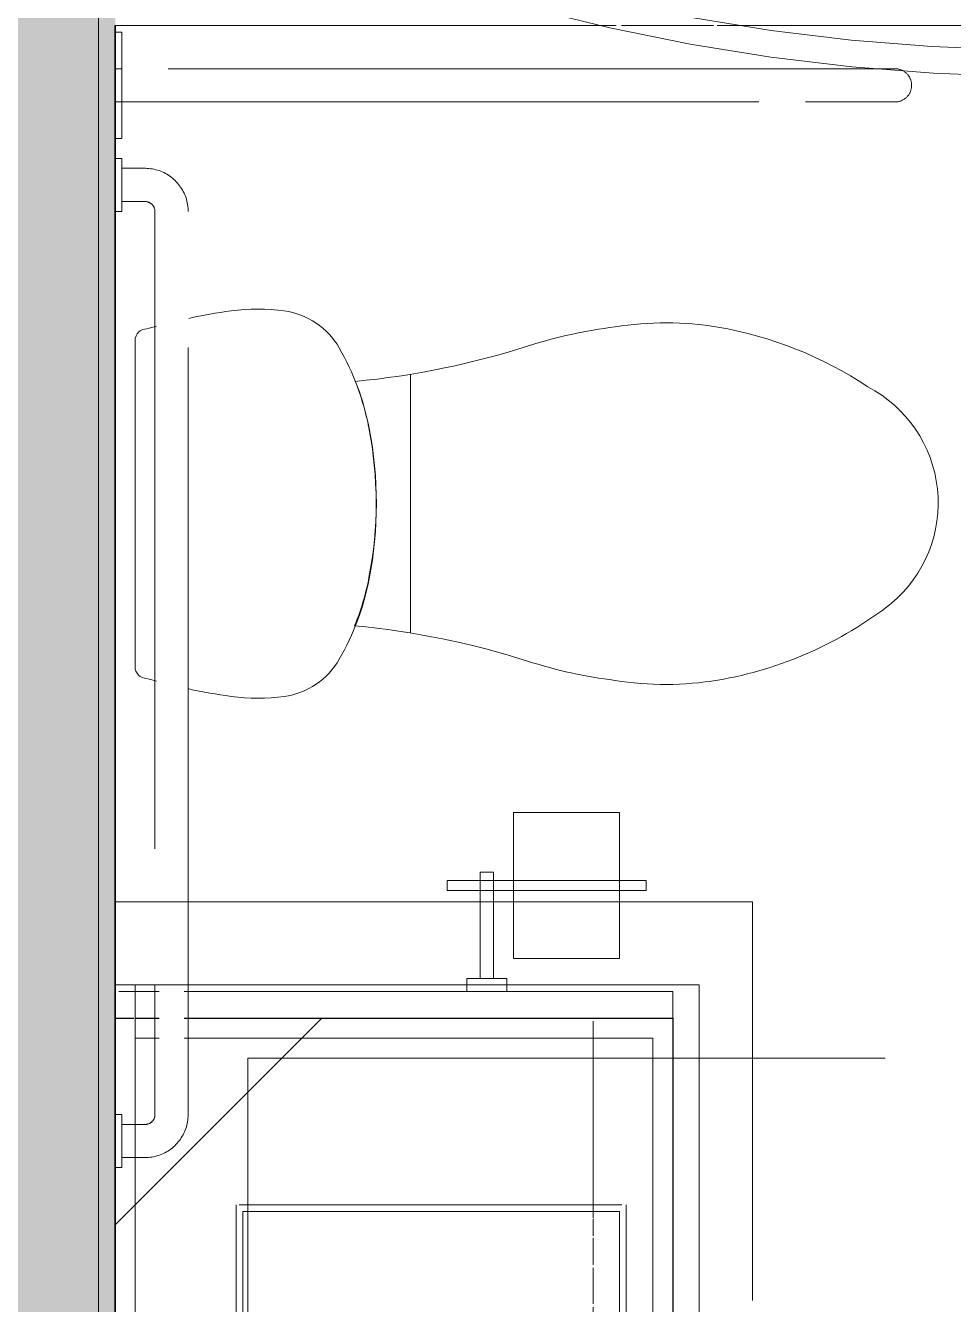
# Model space of a CAD drawing. Header units: inches. Extents: x 6 to 8416, y -388 to 6104.
# Drawn here: x 7756.54 to 7791.49, y 132.41 to 180.56 of the extents above; entities that cross this region are included whole.
import ezdxf

# ---------------------------------------------------------------- set-up
doc = ezdxf.new("R2010")
doc.units = ezdxf.units.IN
doc.header["$MEASUREMENT"] = 0
for name, pattern in [('Dash 1_16_', [48, 24, -24]), ('Hidden 1_16_', [36, 24, -12]), ('Hidden 3_16_', [13.5, 9, -4.5])]:
    doc.linetypes.add(name, pattern=pattern)
for name, color, linetype, lineweight in [('A-GENM', 13, 'Continuous', 18), ('A-WALL', 113, 'Continuous', 25), ('A-WALL-PATT', 111, 'Continuous', 35), ('I-WALL', 2, 'Continuous', 25), ('P-SANR-FIXT', 6, 'Continuous', 18), ('Q-CASE', 31, 'Continuous', 18), ('Q-SPCQ', 91, 'Continuous', 18)]:
    doc.layers.add(name, color=color, linetype=linetype, lineweight=lineweight)
pattern_1 = [(315, (-124.448, 3632.625), (16.97056, 16.97056), [])]

# ---------------------------------------------------------------- blocks, each defined once
blk = doc.blocks.new('z Nested-Lav Basin-Rectangular - Rectangular-2223330-LEVEL 3 - PLAN Copy 1 Copy 1')
at = {"layer": 'P-SANR-FIXT', "lineweight": 9}
for p, q in [((-9.469, 7.387), (-0.764, 7.387)), ((-9.469, 7.282), (-9.469, -7.141)), ((-0.537, 7.387), (-0.768, 7.387)), ((-0.764, 7.387), (-0.534, 7.387)), ((-0.073, 7.387), (-0.537, 7.387)), ((-0.534, 7.387), (-0.073, 7.387)), ((0.032, 7.387), (0.508, 7.387)), ((0.51, 7.387), (0.032, 7.387)), ((0.508, 7.387), (0.764, 7.387)), ((0.768, 7.387), (0.51, 7.387)), ((0.764, 7.387), (9.469, 7.387)), ((9.469, -7.139), (9.469, 7.278)), ((-9.219, -7.051), (-9.219, 7.137)), ((-9.219, 7.137), (-0.754, 7.137)), ((-9.219, 7.137), (-8.988, 7.137)), ((-8.988, 7.137), (-8.306, 7.137)), ((-5.748, 7.137), (-4, 7.137)), ((-0.759, 7.137), (-0.528, 7.137)), ((-0.754, 7.137), (-0.525, 7.137)), ((-0.528, 7.137), (-0.114, 7.137)), ((-0.525, 7.137), (-0.114, 7.137)), ((0.031, 7.137), (0.499, 7.137)), ((0.031, 7.137), (0.501, 7.137)), ((0.499, 7.137), (0.754, 7.137)), ((0.501, 7.137), (0.759, 7.137)), ((0.754, 7.137), (9.219, 7.137)), ((9.219, 7.137), (9.219, -7.051)), ((9.219, -7.051), (-9.219, -7.051)), ((9.469, -7.301), (-9.469, -7.301)), ((-7.403, -7.301), (-5.904, -7.301)), ((-2.107, -7.301), (0, -7.301))]:
    blk.add_line(p, q, dxfattribs=at)
at = {"layer": 'P-SANR-FIXT', "lineweight": 9, "flags": 128}
for points in [[(-0.768, 7.387), (-2.107, 7.387), (-4.108, 7.387), (-5.904, 7.387), (-7.403, 7.387), (-8.531, 7.387), (-9.231, 7.387), (-9.469, 7.387)], [(9.469, 7.387), (9.231, 7.387), (8.531, 7.387), (7.403, 7.387), (5.904, 7.387), (4.108, 7.387), (2.107, 7.387), (0.768, 7.387)], [(-8.306, 7.137), (-7.208, 7.137), (-5.748, 7.137)], [(-4, 7.137), (-2.051, 7.137), (-0.759, 7.137)], [(0.759, 7.137), (2.051, 7.137), (4, 7.137), (5.748, 7.137), (7.208, 7.137), (8.306, 7.137), (8.988, 7.137), (9.219, 7.137)], [(-5.748, -7.051), (-7.208, -7.051), (-8.306, -7.051), (-8.988, -7.051), (-9.219, -7.051)], [(-2.051, -7.051), (-4, -7.051), (-5.748, -7.051)], [(4, -7.051), (2.051, -7.051), (0, -7.051), (-2.051, -7.051)], [(9.219, -7.051), (8.988, -7.051), (8.306, -7.051), (7.208, -7.051), (5.748, -7.051), (4, -7.051)], [(-9.469, -7.301), (-9.231, -7.301), (-8.531, -7.301), (-7.403, -7.301)], [(-5.904, -7.301), (-4.108, -7.301), (-2.107, -7.301)], [(0, -7.301), (2.107, -7.301), (4.108, -7.301), (5.904, -7.301), (7.403, -7.301), (8.531, -7.301)], [(8.531, -7.301), (9.231, -7.301), (9.469, -7.301)]]:
    blk.add_lwpolyline(points, dxfattribs=at)
at = {"layer": 'P-SANR-FIXT'}
blk.add_circle((0, 2.637), 0.875, dxfattribs=at)
at = {"layer": 'P-SANR-FIXT', "lineweight": 9}
for points in [[(-0.875, 2.637), (-0.875, 2.738), (-0.839, 2.942), (-0.684, 3.211), (-0.447, 3.41), (-0.155, 3.516), (0.155, 3.516), (0.447, 3.41), (0.684, 3.21), (0.839, 2.942), (0.875, 2.738), (0.875, 2.637)], [(-0.438, 3.394), (-0.526, 3.343), (-0.605, 3.277), (-0.67, 3.199)], [(-0.152, 3.498), (-0.252, 3.481), (-0.349, 3.445), (-0.438, 3.394)], [(0.152, 3.498), (0.052, 3.516), (-0.052, 3.516), (-0.152, 3.498)], [(0.438, 3.394), (0.349, 3.445), (0.252, 3.481), (0.152, 3.498)], [(0.67, 3.199), (0.605, 3.277), (0.526, 3.343), (0.438, 3.394)], [(-0.822, 2.936), (-0.857, 2.84), (-0.875, 2.738), (-0.875, 2.637)], [(-0.67, 3.199), (-0.736, 3.121), (-0.787, 3.032), (-0.822, 2.936)], [(0.822, 2.936), (0.787, 3.031), (0.736, 3.121), (0.67, 3.199)], [(0.875, 2.637), (0.875, 2.738), (0.857, 2.84), (0.822, 2.936)], [(-0.875, 2.637), (-0.875, 2.535), (-0.857, 2.433), (-0.822, 2.337)], [(0.875, 2.637), (0.875, 2.535), (0.839, 2.331), (0.684, 2.063), (0.447, 1.863), (0.155, 1.757), (-0.155, 1.757), (-0.447, 1.863), (-0.684, 2.062), (-0.839, 2.331), (-0.875, 2.535), (-0.875, 2.637)], [(0.822, 2.337), (0.857, 2.433), (0.875, 2.535), (0.875, 2.637)], [(-0.822, 2.337), (-0.787, 2.242), (-0.736, 2.152), (-0.67, 2.074)], [(-0.67, 2.074), (-0.605, 1.996), (-0.526, 1.93), (-0.438, 1.879)], [(0.438, 1.879), (0.526, 1.93), (0.605, 1.996), (0.67, 2.074)], [(0.67, 2.074), (0.736, 2.152), (0.787, 2.242), (0.822, 2.337)], [(-0.438, 1.879), (-0.349, 1.828), (-0.252, 1.793), (-0.152, 1.775)], [(-0.152, 1.775), (-0.052, 1.757), (0.052, 1.757), (0.152, 1.775)], [(0.152, 1.775), (0.252, 1.793), (0.349, 1.828), (0.438, 1.879)]]:
    blk.add_open_spline(points, degree=3, dxfattribs=at)
blk = doc.blocks.new('z Nested-Clearance-Plumbing-AM - Clearance-1978450-LEVEL 3 - PLAN Copy 1 Copy 1')
at = {"layer": 'A-GENM', "linetype": 'Hidden 1_16_', "lineweight": 9}
for p, q in [((-15, -48), (-15, 0)), ((-15, 0), (-0.748, 0)), ((-0.748, 0), (-0.518, 0)), ((-0.518, 0), (0.492, 0)), ((0.492, 0), (0.748, 0)), ((0.748, 0), (15, 0)), ((15, 0), (15, -48)), ((15, -48), (-15, -48))]:
    blk.add_line(p, q, dxfattribs=at)
blk = doc.blocks.new('PL BA Toilet-Unit-Two Piece-ICC ADA-AM - ICC Type B_ Side Approach_ Swing Up Bar-1978643-LEVEL 3 - PLAN Copy 1 Copy 1')
at = {"layer": 'A-GENM', "linetype": 'Hidden 1_16_', "lineweight": 9}
for p, q in [((0, 56), (48, 56)), ((0, 56), (0, 52.474)), ((48, 56), (48, 24)), ((39.75, 54.25), (36, 50.5)), ((36, 50.5), (39.75, 54.25)), ((41.164, 52.836), (39.75, 54.25)), ((39.75, 54.25), (41.164, 52.836)), ((39.828, 51.5), (41.164, 52.836)), ((41.164, 52.836), (40.227, 51.898)), ((0, 52.423), (0, 47.763)), ((40.227, 51.898), (39.828, 51.5)), ((45.25, 51.5), (39.828, 51.5)), ((39.828, 51.5), (40.625, 51.5)), ((40.625, 51.5), (45.25, 51.5)), ((45.25, 49.5), (45.25, 51.5)), ((45.25, 51.5), (45.25, 49.5)), ((36, 50.5), (39.75, 46.75)), ((36.687, 49.813), (36, 50.5)), ((39.75, 46.75), (36.687, 49.813)), ((41.164, 48.164), (39.828, 49.5)), ((39.828, 49.5), (45.25, 49.5)), ((45, 49.5), (39.828, 49.5)), ((39.828, 49.5), (41.164, 48.164)), ((45.25, 49.5), (45, 49.5)), ((39.75, 46.75), (41.164, 48.164)), ((41.164, 48.164), (40.875, 47.875)), ((0, 47.704), (0, 47.172)), ((40.875, 47.875), (40.227, 47.227)), ((40.227, 47.227), (39.75, 46.75)), ((0, 47.172), (0, 23.578)), ((33, 24), (33, 0)), ((33, 24), (48, 24)), ((0, 23.578), (0, 22.678)), ((0, 22.536), (0, 19.066)), ((0, 18.875), (0, 18.276)), ((0, 18.276), (0, 6)), ((0, 6), (0, 0)), ((33, 0), (0, 0))]:
    blk.add_line(p, q, dxfattribs=at)
blk = doc.blocks.new('GM BA Vanity-Single - Lav Cab _ Apron-ICC ADA-AM - 33_ Sink Cab_End Panel - Forward-6558940-LEVEL 3 - PLAN Copy 1 Copy 1')
at = {"layer": 'A-GENM'}
for p, q in [((0.75, 0), (0, 0)), ((0, 0), (0, -16)), ((0, -0.75), (0, 0)), ((0, 0), (0.75, 0)), ((35.25, 0), (0, 0)), ((0, 0), (0, -0.75)), ((0, -0.75), (0, 0)), ((0, 0), (0.75, 0)), ((0.75, 0), (0, 0)), ((0, 0), (0, -0.75)), ((0, 0), (0.75, 0)), ((0, -0.75), (0, 0)), ((0.75, -16), (0.75, 0)), ((0.75, 0), (0.75, -0.75)), ((0.75, 0), (35.25, 0)), ((35.25, 0), (0.75, 0)), ((0.75, 0), (35.25, 0)), ((35.25, -0.75), (35.25, 0)), ((35.25, 0), (35.25, -0.75)), ((35.25, -0.75), (35.25, 0)), ((35.25, 0), (35.25, -0.75)), ((0, -16), (0, -0.75)), ((0, -0.75), (35.25, -0.75)), ((0.75, -0.75), (0, -0.75)), ((0, -0.75), (0, -16)), ((0, -16), (0, -0.75)), ((0.75, -0.75), (0.75, -16)), ((35.25, -0.75), (0.75, -0.75)), ((35.25, -22), (35.25, -0.75)), ((35.25, -0.75), (35.25, -1.661)), ((35.25, -2.601), (35.25, -22)), ((8.281, -4.813), (16.746, -4.813)), ((8.281, -19), (8.281, -4.813)), ((16.746, -4.813), (8.281, -4.813)), ((8.281, -4.813), (8.281, -19)), ((16.746, -4.813), (16.975, -4.813)), ((16.975, -4.813), (16.746, -4.813)), ((16.975, -4.813), (17.386, -4.813)), ((17.386, -4.813), (16.975, -4.813)), ((17.531, -4.813), (17.999, -4.813)), ((17.999, -4.813), (17.531, -4.813)), ((17.999, -4.813), (18.254, -4.813)), ((18.254, -4.813), (17.999, -4.813)), ((18.254, -4.813), (26.719, -4.813)), ((26.719, -4.813), (18.254, -4.813)), ((26.719, -4.813), (26.719, -19)), ((26.719, -19), (26.719, -4.813)), ((0, -16), (0, -22)), ((0, -22), (0, -16)), ((0, -16), (0, -22)), ((0, -22), (0, -16)), ((0.75, -22), (0.75, -16)), ((0.75, -16), (0.75, -22)), ((26.719, -19), (8.281, -19)), ((8.281, -19), (26.719, -19)), ((0, -22), (0.75, -22)), ((0.75, -22), (0, -22)), ((0, -22), (0.75, -22)), ((0.75, -22), (0, -22)), ((0.75, -22), (1, -22)), ((1, -22), (0.75, -22)), ((1, -22), (35.25, -22)), ((35.25, -22), (1, -22))]:
    blk.add_line(p, q, dxfattribs=at)
blk = doc.blocks.new('SE BA Shower Curtain Rod-AM - 1_ Dia__ 76_ AFF-2223653-LEVEL 3 - PLAN Copy 1 Copy 1')
at = {"layer": 'Q-SPCQ'}
for p, q in [((0.375, 1.5), (0, 1.5)), ((0, 1.5), (0, -1.5)), ((0, 1.5), (0, 0.75)), ((0.375, 0.75), (0.375, 1.5)), ((0.375, -1.5), (0.375, 1.5)), ((57, 1.5), (56.625, 1.5)), ((56.625, 1.5), (56.625, -1.5)), ((56.625, 1.5), (56.625, 0.75)), ((57, 0.75), (57, 1.5)), ((57, -1.5), (57, 1.5)), ((0, 0.75), (0, 0.388)), ((0.375, 0.391), (0.375, 0.75)), ((56.625, 0.75), (56.625, 0.391)), ((57, 0.388), (57, 0.75)), ((0, 0.388), (0, 0)), ((0, 0), (0, -0.388)), ((0.235, 0.12), (0.14, -0.12)), ((0.235, 0.12), (0.187, 0)), ((0.28, 0.232), (0.235, 0.12)), ((0.28, 0.232), (0.235, 0.12)), ((0.348, 0.402), (0.28, 0.232)), ((0.318, 0.328), (0.28, 0.232)), ((0.348, 0.402), (0.318, 0.328)), ((0.349, 0.406), (0.348, 0.402)), ((0.349, 0.406), (0.348, 0.402)), ((0.366, 0.449), (0.349, 0.406)), ((0.366, 0.449), (0.349, 0.406)), ((0.373, 0.464), (0.366, 0.449)), ((0.373, 0.464), (0.366, 0.449)), ((56.634, 0.449), (56.627, 0.464)), ((56.634, 0.449), (56.627, 0.464)), ((56.652, 0.402), (56.634, 0.449)), ((56.652, 0.402), (56.634, 0.449)), ((56.682, 0.328), (56.652, 0.402)), ((56.72, 0.232), (56.652, 0.402)), ((56.72, 0.232), (56.682, 0.328)), ((56.905, -0.232), (56.72, 0.232)), ((56.765, 0.12), (56.72, 0.232)), ((56.812, 0), (56.765, 0.12)), ((57, 0), (57, 0.388)), ((57, -0.388), (57, 0)), ((0, -0.388), (0, -0.75)), ((0.095, -0.232), (0.002, -0.464)), ((0.009, -0.449), (0.002, -0.464)), ((0.027, -0.402), (0.009, -0.449)), ((0.057, -0.328), (0.027, -0.402)), ((0.095, -0.232), (0.057, -0.328)), ((0.14, -0.12), (0.095, -0.232)), ((0.14, -0.12), (0.095, -0.232)), ((0.187, 0), (0.14, -0.12)), ((56.786, -0.544), (56.998, -0.464)), ((56.86, -0.12), (56.812, 0)), ((56.905, -0.232), (56.86, -0.12)), ((56.943, -0.328), (56.905, -0.232)), ((56.973, -0.402), (56.905, -0.232)), ((56.973, -0.402), (56.943, -0.328)), ((56.991, -0.449), (56.973, -0.402)), ((56.991, -0.449), (56.973, -0.402)), ((56.998, -0.464), (56.991, -0.449)), ((56.998, -0.464), (56.991, -0.449)), ((57, -0.75), (57, -0.388)), ((0, -0.75), (0, -1.5)), ((0.128, -0.512), (0.349, -0.595)), ((0.375, -0.75), (0.375, -0.521)), ((0.375, -1.5), (0.375, -0.75)), ((56.625, -0.75), (56.625, -1.5)), ((57, -1.5), (57, -0.75)), ((0, -1.5), (0.375, -1.5)), ((56.625, -1.5), (57, -1.5))]:
    blk.add_line(p, q, dxfattribs=at)
at = {"layer": 'Q-SPCQ', "flags": 128}
for points in [[(56.625, 0.464), (53.782, -0.604), (50.896, -1.558), (47.974, -2.395), (45.022, -3.115), (42.042, -3.716), (39.041, -4.198), (36.024, -4.56), (32.994, -4.8), (29.957, -4.919), (26.917, -4.916), (23.881, -4.792), (20.851, -4.547), (17.834, -4.181), (14.834, -3.694), (11.856, -3.088), (8.904, -2.363), (5.984, -1.52), (3.099, -0.562), (0.375, 0.464)], [(0.375, -0.604), (2.885, -1.547), (5.809, -2.513), (8.769, -3.362), (11.761, -4.091), (14.779, -4.7), (17.82, -5.189), (20.877, -5.555), (23.947, -5.798), (27.024, -5.919), (30.103, -5.916), (33.18, -5.791), (36.25, -5.542), (39.306, -5.171), (42.346, -4.678), (45.364, -4.063), (48.354, -3.329), (51.313, -2.475), (54.235, -1.504), (56.625, -0.605)]]:
    blk.add_lwpolyline(points, dxfattribs=at)
blk = doc.blocks.new('z Nested-Toilet-2 Piece - z Nested-Toilet-2 Piece-2223281-LEVEL 3 - PLAN Copy 1 Copy 1')
at = {"layer": 'P-SANR-FIXT'}
for p, q in [((6.142, -0.75), (-6.142, -0.75)), ((-4.871, -11.127), (4.871, -11.127))]:
    blk.add_line(p, q, dxfattribs=at)
for centre, radius, start, end in [((-6.142, -1.191), 0.441, 90, 180), ((6.142, -1.191), 0.441, 360, 90), ((15.604, -7.568), 23.085, 163.9635, 164.9127), ((-15.604, -7.568), 23.085, 15.0873, 16.0365), ((15.604, -7.568), 23.085, 168, 172.0365), ((-15.604, -7.568), 23.085, 7.9635, 12), ((-0.11, -5.37), 7.218, 172.0365, 187.9635), ((0.11, -5.37), 7.218, 352.0365, 7.9635), ((-4.438, -5.975), 2.848, 187.9635, 240.0365), ((4.438, -5.975), 2.848, 299.9635, 352.0365), ((-1.009, -0.027), 9.713, 240.0365, 259.1622), ((1.009, -0.027), 9.713, 280.8378, 299.9635), ((-35.243, -6.16), 30.776, 342.2016, 354.6693), ((-0.935, -0.044), 9.694, 247.7869, 259.0027), ((1.014, -0.023), 9.709, 280.8895, 291.6938), ((35.243, -6.16), 30.776, 185.3777, 197.7984), ((0, 4.969), 14.81, 258.9622, 281.0378), ((0.023, 4.972), 14.801, 259.0667, 281.0038), ((10.95, -20.977), 17.735, 162.238, 173.0503), ((-10.95, -20.977), 17.735, 6.9497, 17.762), ((5.191, -20.738), 11.999, 170.8586, 189.4113), ((-5.191, -20.738), 11.999, 350.5887, 9.1414), ((7.716, -20.256), 14.569, 189.657, 218.0441), ((-7.716, -20.256), 14.569, 326.2448, 350.343), ((0.025, -26.068), 4.932, 219.9367, 332.4276)]:
    blk.add_arc(centre, radius, start, end, dxfattribs=at)
blk = doc.blocks.new('z Nested-Toilet Grab Bars - z Nested-Toilet Grab Bars-2223654-LEVEL 3 - PLAN Copy 1 Copy 1')
at = {"layer": 'A-GENM', "linetype": 'Dash 1_16_', "lineweight": 9}
for p, q in [((-42.901, 0), (-43, 0)), ((-42.901, 0), (-43, 0)), ((-42.623, 0), (-42.901, 0)), ((-42.623, 0), (-42.901, 0)), ((-42.223, 0), (-42.623, 0)), ((-42.223, 0), (-42.623, 0)), ((-41.777, 0), (-42.223, 0)), ((-41.777, 0), (-42.223, 0)), ((-41.377, 0), (-41.777, 0)), ((-41.377, 0), (-41.777, 0)), ((-41.099, 0), (-41.377, 0)), ((-41.099, 0), (-41.377, 0)), ((-41, 0), (-41.099, 0)), ((-41, 0), (-41.099, 0)), ((-6.901, 0), (-7, 0)), ((-6.901, 0), (-7, 0)), ((-6.623, 0), (-6.901, 0)), ((-6.623, 0), (-6.901, 0)), ((-6.223, 0), (-6.623, 0)), ((-6.223, 0), (-6.623, 0)), ((-5.777, 0), (-6.223, 0)), ((-5.777, 0), (-6.223, 0)), ((-5.377, 0), (-5.777, 0)), ((-5.377, 0), (-5.777, 0)), ((-5.099, 0), (-5.377, 0)), ((-5.099, 0), (-5.377, 0)), ((-5, 0), (-5.099, 0)), ((-5, 0), (-5.099, 0)), ((-2.854, 0), (-4.25, 0)), ((-4.25, 0), (-0.25, 0)), ((-4.25, 0), (-4.25, -0.25)), ((-4.25, 0), (-4.25, -0.25)), ((-2.854, 0), (-2.875, 0)), ((-2.854, 0), (-2.875, 0)), ((-2.854, 0), (-2.875, 0)), ((-2.25, 0), (-2.875, 0)), ((-2.791, 0), (-2.854, 0)), ((-2.791, 0), (-2.854, 0)), ((-2.791, 0), (-2.854, 0)), ((-2.692, 0), (-2.791, 0)), ((-2.692, 0), (-2.791, 0)), ((-2.692, 0), (-2.791, 0)), ((-2.562, 0), (-2.692, 0)), ((-2.562, 0), (-2.692, 0)), ((-2.562, 0), (-2.692, 0)), ((-2.412, 0), (-2.562, 0)), ((-2.412, 0), (-2.562, 0)), ((-2.412, 0), (-2.562, 0)), ((-2.25, 0), (-2.412, 0)), ((-2.25, 0), (-2.412, 0)), ((-2.25, 0), (-2.412, 0)), ((-2.088, 0), (-2.25, 0)), ((-2.088, 0), (-2.25, 0)), ((-2.088, 0), (-2.25, 0)), ((-2.088, 0), (-2.25, 0)), ((-1.937, 0), (-2.088, 0)), ((-1.937, 0), (-2.088, 0)), ((-1.937, 0), (-2.088, 0)), ((-1.709, 0), (-2.088, 0)), ((-1.808, 0), (-1.937, 0)), ((-1.808, 0), (-1.937, 0)), ((-1.808, 0), (-1.937, 0)), ((-1.709, 0), (-1.808, 0)), ((-1.709, 0), (-1.808, 0)), ((-1.709, 0), (-1.808, 0)), ((-1.646, 0), (-1.709, 0)), ((-1.646, 0), (-1.709, 0)), ((-1.646, 0), (-1.709, 0)), ((-1.646, 0), (-1.709, 0)), ((-0.25, 0), (-1.646, 0)), ((-1.625, 0), (-1.646, 0)), ((-1.625, 0), (-1.646, 0)), ((-1.625, 0), (-1.646, 0)), ((-1.625, 0), (-1.646, 0)), ((-0.25, 0), (-0.25, -0.25)), ((-0.25, -0.25), (-0.25, 0)), ((-43, 0), (-43, -0.25)), ((-43, -0.25), (-42.901, -0.25)), ((-43, -0.25), (-42.901, -0.25)), ((-42.901, -0.25), (-42.623, -0.25)), ((-42.901, -0.25), (-42.623, -0.25)), ((-42.625, -0.25), (-42.625, -0.75)), ((-42.563, -0.25), (-42.625, -0.25)), ((-42.563, -0.25), (-42.625, -0.25)), ((-42.623, -0.25), (-42.223, -0.25)), ((-42.623, -0.25), (-41.777, -0.25)), ((-42.39, -0.25), (-42.563, -0.25)), ((-42.39, -0.25), (-42.563, -0.25)), ((-42.139, -0.25), (-42.39, -0.25)), ((-42.139, -0.25), (-42.39, -0.25)), ((-42.223, -0.25), (-41.777, -0.25)), ((-41.861, -0.25), (-42.139, -0.25)), ((-41.861, -0.25), (-42.139, -0.25)), ((-41.61, -0.25), (-41.861, -0.25)), ((-41.61, -0.25), (-41.861, -0.25)), ((-41.777, -0.25), (-41.377, -0.25)), ((-41.777, -0.25), (-41.377, -0.25)), ((-41.437, -0.25), (-41.61, -0.25)), ((-41.437, -0.25), (-41.61, -0.25)), ((-41.375, -0.25), (-41.437, -0.25)), ((-41.375, -0.25), (-41.437, -0.25)), ((-41.377, -0.25), (-41.099, -0.25)), ((-41.377, -0.25), (-41.099, -0.25)), ((-41.375, -0.75), (-41.375, -0.25)), ((-41.099, -0.25), (-41, -0.25)), ((-41.099, -0.25), (-41, -0.25)), ((-41, -0.25), (-41, 0)), ((-7, 0), (-7, -0.25)), ((-7, -0.25), (-5, -0.25)), ((-7, -0.25), (-5, -0.25)), ((-6.625, -0.25), (-6.625, -1.125)), ((-5.375, -0.25), (-6.625, -0.25)), ((-5.375, -0.25), (-6.625, -0.25)), ((-5.375, -1.125), (-5.375, -0.25)), ((-5, -0.25), (-5, 0)), ((-0.25, -0.25), (-4.25, -0.25)), ((-4.25, -0.25), (-2.854, -0.25)), ((-2.875, 0), (-2.875, -0.25)), ((-2.875, 0), (-2.875, -0.25)), ((-2.875, -0.25), (-2.875, -26)), ((-2.875, -0.25), (-2.875, -26)), ((-1.647, -0.25), (-0.25, -0.25)), ((-1.625, -0.25), (-1.625, 0)), ((-1.625, -0.25), (-1.625, 0)), ((-1.625, -26), (-1.625, -0.25)), ((-1.625, -26), (-1.625, -0.25)), ((-42.625, -0.75), (-42.625, -1.125)), ((-41.375, -1.125), (-41.375, -0.75)), ((-42.625, -1.125), (-42.624, -1.19)), ((-42.624, -1.19), (-42.62, -1.255)), ((-42.62, -1.255), (-42.613, -1.32)), ((-42.613, -1.32), (-42.604, -1.384)), ((-42.604, -1.384), (-42.593, -1.448)), ((-41.375, -1.129), (-41.375, -1.125)), ((-41.375, -1.144), (-41.375, -1.129)), ((-41.373, -1.159), (-41.375, -1.144)), ((-41.372, -1.174), (-41.373, -1.159)), ((-41.37, -1.189), (-41.372, -1.174)), ((-41.367, -1.203), (-41.37, -1.189)), ((-41.363, -1.218), (-41.367, -1.203)), ((-41.359, -1.233), (-41.363, -1.218)), ((-41.355, -1.247), (-41.359, -1.233)), ((-41.35, -1.261), (-41.355, -1.247)), ((-41.344, -1.275), (-41.35, -1.261)), ((-41.338, -1.288), (-41.344, -1.275)), ((-41.331, -1.302), (-41.338, -1.288)), ((-41.323, -1.315), (-41.331, -1.302)), ((-41.316, -1.328), (-41.323, -1.315)), ((-41.307, -1.34), (-41.316, -1.328)), ((-41.298, -1.352), (-41.307, -1.34)), ((-41.289, -1.364), (-41.298, -1.352)), ((-41.279, -1.375), (-41.289, -1.364)), ((-41.269, -1.386), (-41.279, -1.375)), ((-41.258, -1.397), (-41.269, -1.386)), ((-41.247, -1.407), (-41.258, -1.397)), ((-41.236, -1.417), (-41.247, -1.407)), ((-41.224, -1.426), (-41.236, -1.417)), ((-41.212, -1.435), (-41.224, -1.426)), ((-41.199, -1.443), (-41.212, -1.435)), ((-41.186, -1.45), (-41.199, -1.443)), ((-42.593, -1.448), (-42.578, -1.511)), ((-42.578, -1.511), (-42.562, -1.574)), ((-42.562, -1.574), (-42.543, -1.636)), ((-42.543, -1.636), (-42.521, -1.697)), ((-42.521, -1.697), (-42.497, -1.758)), ((-42.497, -1.758), (-42.47, -1.817)), ((-42.47, -1.817), (-42.441, -1.875)), ((-42.441, -1.875), (-42.41, -1.932)), ((-41.173, -1.458), (-41.186, -1.45)), ((-41.16, -1.464), (-41.173, -1.458)), ((-41.146, -1.47), (-41.16, -1.464)), ((-41.132, -1.476), (-41.146, -1.47)), ((-41.118, -1.481), (-41.132, -1.476)), ((-41.104, -1.485), (-41.118, -1.481)), ((-41.089, -1.489), (-41.104, -1.485)), ((-41.075, -1.493), (-41.089, -1.489)), ((-41.06, -1.495), (-41.075, -1.493)), ((-41.045, -1.497), (-41.06, -1.495)), ((-41.03, -1.499), (-41.045, -1.497)), ((-41.015, -1.5), (-41.03, -1.499)), ((-41, -1.5), (-41.015, -1.5)), ((-36.125, -1.5), (-41, -1.5)), ((-7, -1.5), (-36.125, -1.5)), ((-42.41, -1.932), (-42.377, -1.988)), ((-42.377, -1.988), (-42.341, -2.043)), ((-42.341, -2.043), (-42.303, -2.095)), ((-42.303, -2.095), (-42.264, -2.147)), ((-42.264, -2.147), (-42.222, -2.197)), ((-42.222, -2.197), (-42.178, -2.244)), ((-42.178, -2.244), (-42.132, -2.291)), ((-42.132, -2.291), (-42.085, -2.335)), ((-42.085, -2.335), (-42.035, -2.377)), ((-42.035, -2.377), (-41.984, -2.418)), ((-41.984, -2.418), (-41.932, -2.456)), ((-41.932, -2.456), (-41.878, -2.492)), ((-41.878, -2.492), (-41.823, -2.526)), ((-41.823, -2.526), (-41.766, -2.558)), ((-41.766, -2.558), (-41.708, -2.588)), ((-41.708, -2.588), (-41.649, -2.615)), ((-41.649, -2.615), (-41.589, -2.64)), ((-41.589, -2.64), (-41.528, -2.662)), ((-41.528, -2.662), (-41.466, -2.682)), ((-41.466, -2.682), (-41.403, -2.699)), ((-41.403, -2.699), (-41.34, -2.714)), ((-41.34, -2.714), (-41.276, -2.726)), ((-41.276, -2.726), (-41.212, -2.736)), ((-41.212, -2.736), (-41.147, -2.743)), ((-41.147, -2.743), (-41.083, -2.748)), ((-41.083, -2.748), (-41.018, -2.75)), ((-41.018, -2.75), (-41, -2.75)), ((-41, -2.75), (-36.125, -2.75)), ((-36.125, -2.75), (-7, -2.75)), ((-1.625, -28.685), (-1.625, -28.765)), ((-1.625, -28.786), (-1.625, -28.707)), ((-1.625, -28.765), (-1.625, -28.84)), ((-1.625, -28.859), (-1.625, -28.786)), ((-1.625, -28.84), (-1.625, -28.911)), ((-1.625, -28.929), (-1.625, -28.859)), ((-1.625, -28.911), (-1.625, -28.977)), ((-1.625, -28.994), (-1.625, -28.929)), ((-1.625, -28.977), (-1.625, -29.038)), ((-1.625, -29.054), (-1.625, -28.994)), ((-1.625, -29.192), (-1.625, -29.233)), ((-1.625, -29.244), (-1.625, -29.204)), ((-1.625, -29.233), (-1.625, -29.269)), ((-1.625, -29.278), (-1.625, -29.244)), ((-1.625, -29.269), (-1.625, -29.3)), ((-1.625, -29.308), (-1.625, -29.278)), ((-1.625, -29.3), (-1.625, -29.326)), ((-1.625, -29.332), (-1.625, -29.308)), ((-1.625, -29.326), (-1.625, -29.346)), ((-1.625, -29.351), (-1.625, -29.332)), ((-1.625, -29.346), (-1.625, -29.361)), ((-1.625, -29.364), (-1.625, -29.351)), ((-1.625, -29.361), (-1.625, -29.371)), ((-1.625, -29.372), (-1.625, -29.364)), ((-1.625, -29.371), (-1.625, -29.375)), ((-1.625, -29.375), (-1.625, -29.372)), ((-1.72, -29.707), (-1.734, -29.728)), ((-1.708, -29.686), (-1.72, -29.707)), ((-1.696, -29.664), (-1.708, -29.686)), ((-1.685, -29.641), (-1.696, -29.664)), ((-1.674, -29.618), (-1.685, -29.641)), ((-1.665, -29.595), (-1.674, -29.618)), ((-1.657, -29.572), (-1.665, -29.595)), ((-1.649, -29.548), (-1.657, -29.572)), ((-1.643, -29.524), (-1.649, -29.548)), ((-1.637, -29.499), (-1.643, -29.524)), ((-1.633, -29.475), (-1.637, -29.499)), ((-1.629, -29.45), (-1.633, -29.475)), ((-1.627, -29.425), (-1.629, -29.45)), ((-1.625, -29.4), (-1.627, -29.425)), ((-1.625, -29.375), (-1.625, -29.4))]:
    blk.add_line(p, q, dxfattribs=at)
at = {"layer": 'A-GENM', "linetype": 'Dash 1_16_', "lineweight": 9, "flags": 128}
for points in [[(-6.625, -1.125), (-6.625, -1.14), (-6.626, -1.155), (-6.628, -1.17), (-6.63, -1.185), (-6.632, -1.2), (-6.636, -1.214), (-6.64, -1.229), (-6.644, -1.243), (-6.649, -1.257), (-6.655, -1.271), (-6.661, -1.285), (-6.667, -1.298), (-6.675, -1.311), (-6.682, -1.324), (-6.69, -1.337), (-6.699, -1.349), (-6.708, -1.361), (-6.718, -1.372), (-6.728, -1.383), (-6.739, -1.394), (-6.75, -1.404), (-6.761, -1.414), (-6.773, -1.423), (-6.785, -1.432), (-6.797, -1.441), (-6.81, -1.448), (-6.823, -1.456), (-6.837, -1.463), (-6.85, -1.469), (-6.864, -1.475), (-6.878, -1.48), (-6.892, -1.484), (-6.907, -1.488), (-6.922, -1.492), (-6.936, -1.495), (-6.951, -1.497), (-6.966, -1.498), (-6.981, -1.5), (-6.996, -1.5), (-7, -1.5)], [(-7, -2.75), (-6.935, -2.749), (-6.87, -2.745), (-6.805, -2.738), (-6.741, -2.729), (-6.677, -2.718), (-6.614, -2.703), (-6.551, -2.687), (-6.489, -2.668), (-6.428, -2.646), (-6.367, -2.622), (-6.308, -2.595), (-6.25, -2.566), (-6.193, -2.535), (-6.137, -2.502), (-6.082, -2.466), (-6.03, -2.428), (-5.978, -2.389), (-5.928, -2.347), (-5.881, -2.303), (-5.834, -2.257), (-5.79, -2.21), (-5.748, -2.16), (-5.707, -2.109), (-5.669, -2.057), (-5.633, -2.003), (-5.599, -1.948), (-5.567, -1.891), (-5.537, -1.833), (-5.51, -1.774), (-5.485, -1.714), (-5.463, -1.653), (-5.443, -1.591), (-5.426, -1.528), (-5.411, -1.465), (-5.399, -1.401), (-5.389, -1.337), (-5.382, -1.272), (-5.377, -1.208), (-5.375, -1.143), (-5.375, -1.125)], [(-2.875, -29.375), (-2.875, -29.372), (-2.875, -29.364), (-2.875, -29.351), (-2.875, -29.332), (-2.875, -29.308), (-2.875, -29.278), (-2.875, -29.244), (-2.875, -29.204), (-2.875, -29.159), (-2.875, -29.109), (-2.875, -29.054), (-2.875, -28.994), (-2.875, -28.929), (-2.875, -28.859), (-2.875, -28.786), (-2.875, -28.707), (-2.875, -28.624), (-2.875, -28.537), (-2.875, -28.446), (-2.875, -28.351), (-2.875, -28.253), (-2.875, -28.15), (-2.875, -28.045), (-2.875, -27.936), (-2.875, -27.824), (-2.875, -27.708), (-2.875, -27.591), (-2.875, -27.47), (-2.875, -27.348), (-2.875, -27.223), (-2.875, -27.096), (-2.875, -26.968), (-2.875, -26.838), (-2.875, -26.706), (-2.875, -26.574), (-2.875, -26.44), (-2.875, -26.306), (-2.875, -26.171), (-2.875, -26.036), (-2.875, -26)], [(-2.875, -26), (-2.875, -26.135), (-2.875, -26.27), (-2.875, -26.404), (-2.875, -26.538), (-2.875, -26.671), (-2.875, -26.802), (-2.875, -26.933), (-2.875, -27.062), (-2.875, -27.189), (-2.875, -27.314), (-2.875, -27.438), (-2.875, -27.559), (-2.875, -27.677), (-2.875, -27.793), (-2.875, -27.906), (-2.875, -28.016), (-2.875, -28.122), (-2.875, -28.225), (-2.875, -28.325), (-2.875, -28.421), (-2.875, -28.513), (-2.875, -28.601), (-2.875, -28.685), (-2.875, -28.765), (-2.875, -28.84), (-2.875, -28.911), (-2.875, -28.977), (-2.875, -29.038), (-2.875, -29.094), (-2.875, -29.146), (-2.875, -29.192), (-2.875, -29.233), (-2.875, -29.269), (-2.875, -29.3), (-2.875, -29.326), (-2.875, -29.346), (-2.875, -29.361), (-2.875, -29.371), (-2.875, -29.375)], [(-1.625, -28.707), (-1.625, -28.624), (-1.625, -28.537), (-1.625, -28.446), (-1.625, -28.351), (-1.625, -28.253), (-1.625, -28.15), (-1.625, -28.045), (-1.625, -27.936), (-1.625, -27.824), (-1.625, -27.708), (-1.625, -27.591), (-1.625, -27.47), (-1.625, -27.348), (-1.625, -27.223), (-1.625, -27.096), (-1.625, -26.968), (-1.625, -26.838), (-1.625, -26.706), (-1.625, -26.574), (-1.625, -26.44), (-1.625, -26.306), (-1.625, -26.171), (-1.625, -26.036), (-1.625, -26)], [(-1.625, -26), (-1.625, -26.135), (-1.625, -26.27), (-1.625, -26.404), (-1.625, -26.538), (-1.625, -26.671), (-1.625, -26.802), (-1.625, -26.933), (-1.625, -27.062), (-1.625, -27.189), (-1.625, -27.314), (-1.625, -27.438), (-1.625, -27.559), (-1.625, -27.677), (-1.625, -27.793), (-1.625, -27.906), (-1.625, -28.016), (-1.625, -28.122), (-1.625, -28.225), (-1.625, -28.325), (-1.625, -28.421), (-1.625, -28.513), (-1.625, -28.601), (-1.625, -28.685)], [(-1.625, -29.038), (-1.625, -29.094), (-1.625, -29.146), (-1.625, -29.192)], [(-1.625, -29.204), (-1.625, -29.159), (-1.625, -29.109), (-1.625, -29.054)], [(-2.25, -30), (-2.275, -30), (-2.3, -29.998), (-2.325, -29.996), (-2.35, -29.992), (-2.374, -29.988), (-2.399, -29.982), (-2.423, -29.976), (-2.447, -29.968), (-2.47, -29.96), (-2.493, -29.951), (-2.516, -29.94), (-2.539, -29.929), (-2.561, -29.917), (-2.582, -29.905), (-2.603, -29.891), (-2.623, -29.876), (-2.643, -29.861), (-2.662, -29.845), (-2.681, -29.828), (-2.698, -29.81), (-2.715, -29.792), (-2.732, -29.773), (-2.747, -29.754), (-2.762, -29.733), (-2.776, -29.713), (-2.789, -29.691), (-2.801, -29.67), (-2.813, -29.647), (-2.823, -29.625), (-2.833, -29.601), (-2.841, -29.578), (-2.849, -29.554), (-2.855, -29.53), (-2.861, -29.506), (-2.866, -29.481), (-2.87, -29.457), (-2.872, -29.432), (-2.874, -29.407), (-2.875, -29.382), (-2.875, -29.375)], [(-1.734, -29.728), (-1.749, -29.748), (-1.764, -29.768), (-1.78, -29.787), (-1.797, -29.806), (-1.815, -29.823), (-1.833, -29.84), (-1.852, -29.857), (-1.871, -29.872), (-1.892, -29.887), (-1.912, -29.901), (-1.934, -29.914), (-1.955, -29.926), (-1.978, -29.938), (-2, -29.948), (-2.024, -29.958), (-2.047, -29.966), (-2.071, -29.974), (-2.095, -29.98), (-2.119, -29.986), (-2.144, -29.991), (-2.168, -29.995), (-2.193, -29.997), (-2.218, -29.999), (-2.243, -30), (-2.25, -30)]]:
    blk.add_lwpolyline(points, dxfattribs=at)
blk = doc.blocks.new('CW BA Var LW - Double Doors _ Apron - AM - W x H x 21_ D - 5 1_2_ Apron-V1288-LEVEL 3 - PLAN Copy 1 Copy 1')
at = {"layer": 'Q-CASE', "lineweight": 9}
h = blk.add_hatch(dxfattribs=at)
h.set_pattern_fill('FP_92', color=256, style=0, pattern_type=2)
h.set_pattern_definition(pattern_1)
h.paths.add_polyline_path([(-14.262, -0.75), (-14.262, -21), (18.738, -21), (18.738, 0), (-14.262, 0), (-14.262, -0.581)])
h.paths.add_polyline_path([(-13.512, -1.017), (-13.512, -0.75), (17.988, -0.75), (17.988, -20.25), (-13.512, -20.25), (-13.512, -4.813)])
h = blk.add_hatch(dxfattribs=at)
h.set_pattern_fill('FP_92', color=256, style=0, pattern_type=2)
h.set_pattern_definition(pattern_1)
h.paths.add_polyline_path([(-13.512, -0.75), (-13.512, -20.25), (17.988, -20.25), (17.988, -0.75), (-11.098, -0.75)])
for p, q in [((-14.262, 0), (-14.262, -0.581)), ((-14.262, -0.581), (-14.262, 0)), ((-14.262, 0), (18.738, 0)), ((18.738, 0), (-14.262, 0)), ((18.738, 0), (18.738, -0.705)), ((18.738, -0.705), (18.738, 0)), ((-14.262, 0), (-14.262, -0.581)), ((-14.262, -0.581), (-14.262, 0)), ((-14.262, 0), (18.738, 0)), ((18.738, 0), (-14.262, 0)), ((18.738, 0), (18.738, -0.705)), ((18.738, -0.705), (18.738, 0)), ((-14.262, -0.75), (-14.262, -16)), ((-14.262, -16), (-14.262, -0.75)), ((-14.262, -0.75), (-14.262, -16)), ((-14.262, -16), (-14.262, -0.75)), ((-13.512, -0.75), (17.988, -0.75)), ((-13.512, -20.25), (-13.512, -0.75)), ((17.988, -0.75), (-13.512, -0.75)), ((-13.512, -0.75), (-13.512, -20.25)), ((17.988, -0.75), (17.988, -1.656)), ((17.988, -1.569), (17.988, -0.75)), ((18.738, -0.75), (18.738, -1.658)), ((18.738, -1.571), (18.738, -0.75)), ((18.738, -0.75), (18.738, -1.571)), ((18.738, -1.571), (18.738, -0.75)), ((17.988, -2.601), (17.988, -20.25)), ((17.988, -20.25), (17.988, -2.688)), ((18.738, -2.601), (18.738, -21)), ((18.738, -21), (18.738, -2.688)), ((18.738, -2.688), (18.738, -18)), ((18.738, -18), (18.738, -2.688)), ((-14.262, -16), (-14.262, -21)), ((-14.262, -21), (-14.262, -16)), ((-14.262, -16), (-14.262, -18)), ((-14.262, -18), (-14.262, -16)), ((-7.209, -18), (-14.151, -18)), ((-7.209, -18), (-14.151, -18)), ((-6.981, -18), (-7.209, -18)), ((-6.981, -18), (-7.209, -18)), ((-6.75, -18), (-6.965, -18)), ((-6.75, -18), (-6.965, -18)), ((-6.068, -18), (-6.702, -18)), ((-6.068, -18), (-6.702, -18)), ((-4.97, -18), (-5.991, -18)), ((-4.97, -18), (-5.991, -18)), ((-3.51, -18), (-4.867, -18)), ((-3.51, -18), (-4.867, -18)), ((-1.762, -18), (-3.387, -18)), ((-1.762, -18), (-3.387, -18)), ((0.186, -18), (-1.625, -18)), ((0.186, -18), (-1.625, -18)), ((2.164, -18), (0.338, -18)), ((2.164, -18), (0.338, -18)), ((4.138, -18), (2.311, -18)), ((4.138, -18), (2.311, -18)), ((6.1, -18), (4.289, -18)), ((6.1, -18), (4.289, -18)), ((7.862, -18), (6.238, -18)), ((7.862, -18), (6.238, -18)), ((9.342, -18), (7.986, -18)), ((9.342, -18), (7.986, -18)), ((10.466, -18), (9.445, -18)), ((10.466, -18), (9.445, -18)), ((11.177, -18), (10.544, -18)), ((11.177, -18), (10.544, -18)), ((11.44, -18), (11.225, -18)), ((11.44, -18), (11.225, -18)), ((11.685, -18), (11.456, -18)), ((11.685, -18), (11.456, -18)), ((17.988, -18), (11.685, -18)), ((17.988, -18), (11.685, -18)), ((18.627, -18), (18.002, -18)), ((18.627, -18), (18.002, -18)), ((17.988, -20.25), (-13.512, -20.25)), ((-13.512, -20.25), (17.988, -20.25)), ((18.738, -21), (-14.262, -21)), ((18.738, -21), (-14.262, -21)), ((-14.262, -21), (18.738, -21))]:
    blk.add_line(p, q, dxfattribs=at)
at = {"layer": 'Q-CASE', "linetype": 'Hidden 3_16_', "lineweight": 9}
for p, q in [((-14.262, 0), (-14.262, -0.581)), ((-14.262, -0.581), (-14.262, 0)), ((-14.262, 0), (18.738, 0)), ((18.738, 0), (-14.262, 0)), ((18.738, 0), (18.738, -0.705)), ((18.738, -0.705), (18.738, 0)), ((-14.262, -0.75), (-14.262, -16)), ((-14.262, -16), (-14.262, -0.75)), ((-13.512, -0.75), (17.988, -0.75)), ((-13.512, -20.25), (-13.512, -0.75)), ((17.988, -0.75), (-13.512, -0.75)), ((-13.512, -0.75), (-13.512, -20.25)), ((17.988, -0.75), (17.988, -1.569)), ((17.988, -1.569), (17.988, -0.75)), ((18.738, -0.75), (18.738, -1.571)), ((18.738, -1.571), (18.738, -0.75)), ((17.988, -2.688), (17.988, -20.25)), ((17.988, -20.25), (17.988, -2.688)), ((18.738, -2.688), (18.738, -21)), ((18.738, -18), (18.738, -2.688)), ((-14.262, -16), (-14.262, -18)), ((-14.262, -21), (-14.262, -16)), ((-14.262, -18), (-14.262, -21)), ((-7.209, -18), (-14.151, -18)), ((-7.209, -18), (-14.151, -18)), ((-6.981, -18), (-7.209, -18)), ((-6.981, -18), (-7.209, -18)), ((-6.75, -18), (-6.965, -18)), ((-6.75, -18), (-6.965, -18)), ((-6.068, -18), (-6.702, -18)), ((-6.068, -18), (-6.702, -18)), ((-4.97, -18), (-5.991, -18)), ((-4.97, -18), (-5.991, -18)), ((-3.51, -18), (-4.867, -18)), ((-3.51, -18), (-4.867, -18)), ((-1.762, -18), (-3.387, -18)), ((-1.762, -18), (-3.387, -18)), ((0.186, -18), (-1.625, -18)), ((0.186, -18), (-1.625, -18)), ((2.164, -18), (0.338, -18)), ((2.164, -18), (0.338, -18)), ((4.138, -18), (2.311, -18)), ((4.138, -18), (2.311, -18)), ((6.1, -18), (4.289, -18)), ((6.1, -18), (4.289, -18)), ((7.862, -18), (6.238, -18)), ((7.862, -18), (6.238, -18)), ((9.342, -18), (7.986, -18)), ((9.342, -18), (7.986, -18)), ((10.466, -18), (9.445, -18)), ((10.466, -18), (9.445, -18)), ((11.177, -18), (10.544, -18)), ((11.177, -18), (10.544, -18)), ((11.44, -18), (11.225, -18)), ((11.44, -18), (11.225, -18)), ((11.685, -18), (11.456, -18)), ((11.685, -18), (11.456, -18)), ((17.988, -18), (11.685, -18)), ((17.988, -18), (11.685, -18)), ((18.627, -18), (18.002, -18)), ((18.627, -18), (18.002, -18)), ((18.738, -21), (18.738, -18)), ((17.988, -20.25), (-13.512, -20.25)), ((-13.512, -20.25), (17.988, -20.25)), ((18.738, -21), (-14.262, -21)), ((18.738, -21), (-14.262, -21))]:
    blk.add_line(p, q, dxfattribs=at)
at = {"layer": 'Q-CASE', "lineweight": 25}
for p, q in [((-14.262, -0.581), (-14.262, 0)), ((-14.262, 0), (18.738, 0)), ((18.738, 0), (18.738, -0.705)), ((-14.262, -16), (-14.262, -0.75)), ((18.738, -0.75), (18.738, -1.658)), ((18.738, -2.601), (18.738, -21)), ((-14.262, -21), (-14.262, -16)), ((18.738, -21), (-14.262, -21))]:
    blk.add_line(p, q, dxfattribs=at)
blk = doc.blocks.new('CW Var Filler - AM - W x H x 21_ D-V1289-LEVEL 3 - PLAN Copy 1 Copy 1')
at = {"layer": 'Q-CASE', "lineweight": 9}
for p, q in [((18.488, 0), (18.488, -0.705)), ((18.488, -0.705), (18.488, 0)), ((18.488, 0), (19.488, 0)), ((19.488, 0), (18.488, 0)), ((19.488, -0.141), (19.488, -0.75)), ((19.488, -0.141), (19.488, -0.75)), ((18.488, -0.75), (18.488, -1.571)), ((18.488, -1.658), (18.488, -0.75)), ((19.488, -0.75), (19.488, -1.66)), ((19.488, -0.75), (19.488, -1.574)), ((18.488, -21), (18.488, -2.601)), ((18.488, -2.688), (18.488, -18)), ((19.488, -2.601), (19.488, -21)), ((19.488, -2.688), (19.488, -21)), ((18.488, -18), (18.488, -21)), ((19.488, -21), (18.488, -21)), ((19.488, -21), (18.488, -21)), ((18.488, -21.004), (19.488, -21.004)), ((18.488, -21.004), (19.488, -21.004))]:
    blk.add_line(p, q, dxfattribs=at)
blk = doc.blocks.new('SE BA Toilet Paper Holder-AM - 6_ W x 4 1_2_ D_ 19_ AFF-V1279-LEVEL 3 - PLAN Copy 1 Copy 1')
at = {"layer": 'Q-SPCQ'}
for p, q in [((-0.75, 0), (-0.75, -0.25)), ((-0.75, 0), (-0.53, 0)), ((-0.75, 0), (-0.53, 0)), ((-0.53, 0), (0, 0)), ((-0.53, 0), (0, 0)), ((0, 0), (0.53, 0)), ((0, 0), (0.53, 0)), ((0.53, 0), (0.75, 0)), ((0.53, 0), (0.75, 0)), ((0.75, -0.25), (0.75, 0)), ((-0.75, -0.25), (-0.75, -0.5)), ((0.75, -0.5), (0.75, -0.25)), ((-0.75, -0.5), (0, -0.5)), ((-0.25, -0.5), (-0.25, -4.5)), ((-0.25, -0.5), (0, -0.5)), ((-0.236, -0.5), (0, -0.5)), ((-0.217, -0.5), (0, -0.5)), ((0, -0.5), (0.217, -0.5)), ((0, -0.5), (0.25, -0.5)), ((0, -0.5), (0.236, -0.5)), ((0, -0.5), (0.75, -0.5)), ((0.25, -4.5), (0.25, -0.5)), ((-1, -1.25), (-5, -1.25)), ((-5, -1.25), (-5, -3.288)), ((-5, -1.25), (-5, -6.75)), ((-1, -6.75), (-1, -1.25)), ((-1, -3.288), (-1, -1.25)), ((-5, -3.812), (-6, -3.812)), ((-6, -3.812), (-6, -4)), ((-6, -3.838), (-6, -4)), ((-5, -4.594), (-5, -3.406)), ((-5, -3.846), (-5, -3.406)), ((-1, -3.812), (-5, -3.812)), ((-5, -4), (-5, -3.846)), ((-1, -3.406), (-1, -3.846)), ((-1, -3.406), (-1, -4.594)), ((0.25, -3.812), (-1, -3.812)), ((-1, -3.846), (-1, -4)), ((1.5, -3.812), (0.25, -3.812)), ((1.5, -4), (1.5, -3.812)), ((-6, -4), (-6, -4.162)), ((-6, -4), (-6, -4.187)), ((-6, -4.187), (-5, -4.187)), ((-5, -4.154), (-5, -4)), ((-5, -4.594), (-5, -4.154)), ((-5, -4.187), (-1, -4.187)), ((-1, -4), (-1, -4.154)), ((-1, -4.154), (-1, -4.594)), ((-1, -4.187), (0.25, -4.187)), ((0.25, -4.187), (1.5, -4.187)), ((1.5, -4.187), (1.5, -4)), ((-5, -4.712), (-5, -6.75)), ((-1, -6.75), (-1, -4.712)), ((0, -4.5), (-0.25, -4.5)), ((0, -4.5), (-0.217, -4.5)), ((0.217, -4.5), (0, -4.5)), ((0.25, -4.5), (0, -4.5)), ((-5, -6.75), (-1, -6.75))]:
    blk.add_line(p, q, dxfattribs=at)

msp = doc.modelspace()

# ---------------------------------------------------------------- hatches: boundary and pattern name
at = {"layer": 'A-WALL-PATT', "lineweight": 25, "transparency": 33554560}
msp.add_hatch(color=10, dxfattribs=at).paths.add_polyline_path([(7759.91533733, 109.18577679), (7759.91533733, 181.18577679), (7759.29033733, 181.18577679), (7759.29033733, 109.18577679)])
at = {"layer": 'I-WALL', "transparency": 33554560}
msp.add_hatch(color=10, dxfattribs=at).paths.add_polyline_path([(7753.79033733, 108.56077679), (7759.29033733, 108.56077679), (7759.29033733, 181.18577679), (7753.79033733, 181.18577679), (7753.79033733, 109.18577679)])

# ---------------------------------------------------------------- linework, layer by layer
at = {"layer": 'A-WALL', "lineweight": 9}
msp.add_line((7759.29033733, 181.18577679), (7759.29033733, 108.56077679), dxfattribs=at)
at = {"layer": 'I-WALL', "lineweight": 35}
msp.add_line((7759.91533733, 109.18577679), (7759.91533733, 180.56077679), dxfattribs=at)

# ---------------------------------------------------------------- block references
at = {"layer": 'A-GENM', "linetype": 'Dash 1_16_', "lineweight": 9, "rotation": 90.0000000000011}
msp.add_blockref('z Nested-Toilet Grab Bars - z Nested-Toilet Grab Bars-2223654-LEVEL 3 - PLAN Copy 1 Copy 1', (7759.91533733, 180.56077679), dxfattribs=at)
at = {"layer": 'A-GENM', "rotation": 90.00000000000131}
msp.add_blockref('GM BA Vanity-Single - Lav Cab _ Apron-ICC ADA-AM - 33_ Sink Cab_End Panel - Forward-6558940-LEVEL 3 - PLAN Copy 1 Copy 1', (7759.91533733, 109.18577679), dxfattribs=at)
at = {"layer": 'A-GENM', "linetype": 'Hidden 1_16_', "lineweight": 9, "rotation": 90.00000000000131}
msp.add_blockref('z Nested-Clearance-Plumbing-AM - Clearance-1978450-LEVEL 3 - PLAN Copy 1 Copy 1', (7764.91533733, 126.68577679), dxfattribs=at)
at = {"layer": 'P-SANR-FIXT'}
for name, p, rotation in [('PL BA Toilet-Unit-Two Piece-ICC ADA-AM - ICC Type B_ Side Approach_ Swing Up Bar-1978643-LEVEL 3 - PLAN Copy 1 Copy 1', (7759.91533733, 180.56077679), 270.0000000000013), ('z Nested-Toilet-2 Piece - z Nested-Toilet-2 Piece-2223281-LEVEL 3 - PLAN Copy 1 Copy 1', (7759.91533733, 162.56077679), 90.0000000000015), ('z Nested-Lav Basin-Rectangular - Rectangular-2223330-LEVEL 3 - PLAN Copy 1 Copy 1', (7771.86441021, 126.68577679), 90.00000000000131)]:
    msp.add_blockref(name, p, dxfattribs=dict(at, rotation=rotation))
at = {"layer": 'Q-CASE', "rotation": 90.00000000000131}
for name, p in [('CW Var Filler - AM - W x H x 21_ D-V1289-LEVEL 3 - PLAN Copy 1 Copy 1', (7759.91533733, 124.69807187)), ('CW BA Var LW - Double Doors _ Apron - AM - W x H x 21_ D - 5 1_2_ Apron-V1288-LEVEL 3 - PLAN Copy 1 Copy 1', (7759.91533733, 124.44807187))]:
    msp.add_blockref(name, p, dxfattribs=at)
at = {"layer": 'Q-SPCQ'}
msp.add_blockref('SE BA Shower Curtain Rod-AM - 1_ Dia__ 76_ AFF-2223653-LEVEL 3 - PLAN Copy 1 Copy 1', (7766.79033733, 184.56077679), dxfattribs=at)
at = {"layer": 'Q-SPCQ', "rotation": 180}
msp.add_blockref('SE BA Toilet Paper Holder-AM - 6_ W x 4 1_2_ D_ 19_ AFF-V1279-LEVEL 3 - PLAN Copy 1 Copy 1', (7773.91533733, 144.18577679), dxfattribs=at)

doc.saveas('drawing.dxf')
